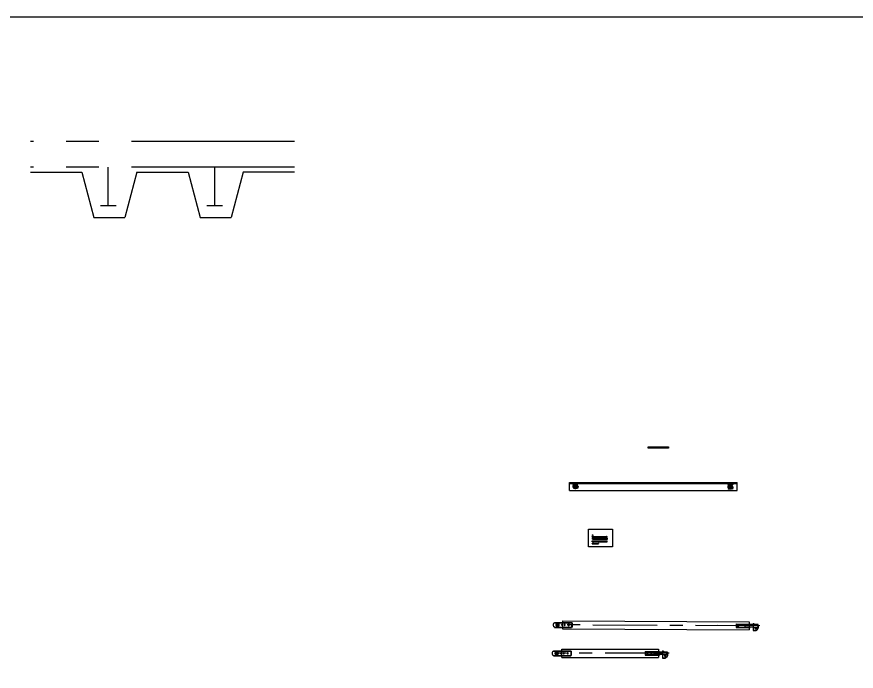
# Model space of a CAD drawing. Header units: millimetres. Extents: x -336714 to 313259, y -164504 to 205815.
# Drawn here: x -50246 to -8757, y 89117 to 121489 of the extents above; entities that cross this region are included whole.
import ezdxf

# ---------------------------------------------------------------- set-up
doc = ezdxf.new("R2010")
doc.units = ezdxf.units.MM
doc.header["$LTSCALE"] = 10
doc.header["$PDMODE"] = 35
doc.header["$PDSIZE"] = 5
for name, pattern in [('CENTER', [50.8, 31.75, -6.35, 6.35, -6.35]), ('HIDDEN', [9.525, 6.35, -3.175]), ('PHANTOM', [63.5, 31.75, -6.35, 6.35, -6.35, 6.35, -6.35])]:
    doc.linetypes.add(name, pattern=pattern)
for name, color, linetype in [('_P18_製品寸法', 9, 'Continuous'), ('_別途', 6, 'PHANTOM'), ('_吊下地', 40, 'Continuous'), ('_基準', 1, 'CENTER'), ('_製品', 4, 'Continuous'), ('_躯体', 8, 'Continuous'), ('POINT', 1, 'Continuous')]:
    doc.layers.add(name, color=color, linetype=linetype)

# ---------------------------------------------------------------- blocks, each defined once
blk = doc.blocks.new('*U214')
blk.add_line((0, 88), (0, 88))
blk.add_line((0, 88), (0, 88))
at = {"layer": '_別途'}
for p, q in [((0, 148), (-514, 148)), ((0, 98), (-514, 98)), ((-514, 88), (-414, 88)), ((-414, 88), (-390.5, 0)), ((-414, 88), (-390.5, 0)), ((-362.5, 23), (-362.5, 98)), ((-362.5, 23), (-362.5, 98)), ((-307, 88), (-330.5, 0)), ((-307, 88), (-330.5, 0)), ((-307, 88), (-207, 88)), ((-207, 88), (-183.5, 0)), ((-155.5, 23), (-155.5, 98)), ((-100, 88), (-123.5, 0)), ((0, 88), (-100, 88)), ((-377.5, 23), (-347.5, 23)), ((-377.5, 23), (-347.5, 23)), ((-170.5, 23), (-140.5, 23)), ((-390.5, 0), (-330.5, 0)), ((-183.5, 0), (-123.5, 0)), ((-390.5, 0), (-330.5, 0))]:
    blk.add_line(p, q, dxfattribs=at)
blk = doc.blocks.new('FVBASE29')
at = {"color": 0, "linetype": 'ByBlock'}
for p, q in [((-65, 8.6), (5, 8.6)), ((-65, -8.7), (-65, 8.6)), ((-65, 6.3), (5, 6.3)), ((-60, 6.3), (-60, 8.6)), ((19.8, 6.3), (-20, 6.3)), ((-20, 6.3), (-20, -6.4)), ((0, 6.3), (0, 8.6)), ((0, -8.7), (0, 8.6)), ((5, 6.3), (5, 8.6)), ((19.8, 24.3), (28.6, 24.3)), ((19.8, -12), (19.8, 24.3)), ((19.8, 22), (34.8, 22)), ((22.1, -12), (44.8, 2)), ((28.6, 24.3), (34.8, 24.3)), ((34.8, 22), (34.8, 24.3)), ((44.8, 2), (44.8, 12)), ((-65, -6.4), (5, -6.4)), ((-65, -8.7), (5, -8.7)), ((-60, -8.7), (-60, -6.4)), ((19.8, -6.4), (-20, -6.4)), ((0, -8.7), (0, -6.4)), ((5, -8.7), (5, -6.4)), ((19.8, -12), (22.1, -12))]:
    blk.add_line(p, q, dxfattribs=at)
at = {"color": 0}
blk.add_line((0, -20), (0, 20), dxfattribs=at)
at = {"color": 6, "linetype": 'HIDDEN'}
for p, q in [((19.8, 6.3), (45, 6.3)), ((45, 6.3), (45, -6.4)), ((45, -6.4), (19.8, -6.4))]:
    blk.add_line(p, q, dxfattribs=at)
at = {"color": 0, "linetype": 'ByBlock'}
for centre in [(-55, 0), (-35, 0)]:
    blk.add_circle(centre, 3.5, dxfattribs=at)
at = {"color": 6, "linetype": 'HIDDEN'}
blk.add_circle((34.8, 12.1), 4, dxfattribs=at)
at = {"color": 0, "linetype": 'ByBlock'}
for centre, radius, start, end in [((-57.8, 0.7), 1.74, 299.9987, 30.0013), ((-55, 0), 2.05, 120, 128.062), ((-55, 0), 2.05, 111.938, 120), ((-54.3, 2.8), 1.74, 209.9987, 300.0013), ((-52.2, -0.7), 1.74, 119.9987, 210.0013), ((-55, 0), 2.05, 30, 38.062), ((-55, 0), 2.05, 21.938, 30), ((-37.8, 0.7), 1.74, 299.9987, 30.0013), ((-35, 0), 2.05, 120, 128.062), ((-35, 0), 2.05, 111.938, 120), ((-34.3, 2.8), 1.74, 209.9987, 300.0013), ((-32.2, -0.7), 1.74, 119.9987, 210.0013), ((-35, 0), 2.05, 30, 38.062), ((-35, 0), 2.05, 21.938, 30), ((34.8, 12), 10, 0, 90), ((-55, 0), 2.05, 201.938, 210), ((-55, 0), 2.05, 210, 218.062), ((-55.7, -2.8), 1.74, 29.9987, 120.0013), ((-55, 0), 2.05, 291.938, 300), ((-55, 0), 2.05, 300, 308.062), ((-35, 0), 2.05, 201.938, 210), ((-35, 0), 2.05, 210, 218.062), ((-35.7, -2.8), 1.74, 29.9987, 120.0013), ((-35, 0), 2.05, 291.938, 300), ((-35, 0), 2.05, 300, 308.062)]:
    blk.add_arc(centre, radius, start, end, dxfattribs=at)
blk = doc.blocks.new('FVBASE30')
blk.add_line((25, 20), (25, -20))
at = {"layer": '_吊下地'}
for p, q in [((-3.5, 0.5), (-2, 0.5)), ((-3.5, -0.5), (-3.5, 0.5)), ((-3.5, 0.5), (-2, 0.5)), ((-3.5, -0.5), (-3.5, 0.5)), ((-0.5, 3.5), (0.5, 3.5)), ((-0.5, 2), (-0.5, 3.5)), ((-0.5, 3.5), (0.5, 3.5)), ((-0.5, 2), (-0.5, 3.5)), ((0.5, 3.5), (0.5, 2)), ((0.5, 3.5), (0.5, 2)), ((2, 0.5), (3.5, 0.5)), ((2, 0.5), (3.5, 0.5)), ((3.5, 0.5), (3.5, -0.5)), ((3.5, 0.5), (3.5, -0.5)), ((-2, -0.5), (-3.5, -0.5)), ((-2, -0.5), (-3.5, -0.5)), ((-0.5, -3.5), (-0.5, -2)), ((-0.5, -3.5), (-0.5, -2)), ((0.5, -3.5), (-0.5, -3.5)), ((0.5, -3.5), (-0.5, -3.5)), ((0.5, -2), (0.5, -3.5)), ((0.5, -2), (0.5, -3.5)), ((3.5, -0.5), (2, -0.5)), ((3.5, -0.5), (2, -0.5))]:
    blk.add_line(p, q, dxfattribs=at)
blk.add_circle((0, 0), 4.5, dxfattribs=at)
blk.add_circle((0, 0), 4.5, dxfattribs=at)
for centre, start, end in [((-2, 2), 270, 0), ((-2, 2), 270, 0), ((2, 2), 180, 270), ((2, 2), 180, 270), ((-2, -2), 0, 90), ((-2, -2), 0, 90), ((2, -2), 90, 180), ((2, -2), 90, 180)]:
    blk.add_arc(centre, 1.5, start, end, dxfattribs=at)
at = {"layer": '_製品', "color": 0, "linetype": 'ByBlock'}
for p, q in [((-20, 5.5), (-20, -5.5)), ((-15, 12.5), (-15, 10.5)), ((-15, 12.5), (70, 12.5)), ((-15, 10.5), (72, 10.5)), ((23, -3.8), (23, 3.8)), ((70, 12.5), (70, 10.5)), ((70, -10.5), (70, 10.5)), ((70, 5), (72, 5)), ((72, -10.5), (72, 10.5)), ((-15, -10.5), (72, -10.5)), ((-15, -10.5), (-15, -12.5)), ((-15, -12.5), (70, -12.5)), ((70, -5), (72, -5)), ((70, -12.5), (70, -10.5))]:
    blk.add_line(p, q, dxfattribs=at)
at = {"layer": '_製品', "color": 6, "linetype": 'HIDDEN'}
for centre, radius in [((0, 0), 8.5), ((0, 0), 6), ((35, 0), 2.5), ((55, 0), 2.5)]:
    blk.add_circle(centre, radius, dxfattribs=at)
at = {"layer": '_製品', "color": 0, "linetype": 'ByBlock'}
for centre, radius, start, end in [((-15, 5.5), 5, 90, 180), ((23.8, 0), 3.84, 102.6804, 257.3196), ((-15, -5.5), 5, 180, 270)]:
    blk.add_arc(centre, radius, start, end, dxfattribs=at)
blk.add_point((0, 0), dxfattribs=at)
at = {"layer": 'POINT', "color": 1}
blk.add_point((0, 0), dxfattribs=at)
blk.add_point((0, 0), dxfattribs=at)
blk = doc.blocks.new('*U295')
at = {"layer": '_吊下地'}
for p, q in [((25, 20), (502.6, 20)), ((25, -20), (502.6, -20))]:
    blk.add_line(p, q, dxfattribs=at)
at = {"layer": '_基準'}
blk.add_line((556.5, 0), (0, 0), dxfattribs=at)
at = {"layer": '_吊下地', "xscale": -1, "rotation": 180}
for name, p in [('FVBASE30', (0, 0)), ('FVBASE29', (502.6, 0))]:
    blk.add_blockref(name, p, dxfattribs=at)
blk = doc.blocks.new('ビスM5X08横')
at = {"layer": '_吊下地'}
for p, q in [((-3.5, 0.5), (-2, 0.5)), ((-3.5, -0.5), (-3.5, 0.5)), ((-0.5, 3.5), (0.5, 3.5)), ((-0.5, 2), (-0.5, 3.5)), ((0.5, 3.5), (0.5, 2)), ((2, 0.5), (3.5, 0.5)), ((3.5, 0.5), (3.5, -0.5)), ((-2, -0.5), (-3.5, -0.5)), ((-0.5, -3.5), (-0.5, -2)), ((0.5, -3.5), (-0.5, -3.5)), ((0.5, -2), (0.5, -3.5)), ((3.5, -0.5), (2, -0.5))]:
    blk.add_line(p, q, dxfattribs=at)
blk.add_circle((0, 0), 4.5, dxfattribs=at)
for centre, start, end in [((-2, 2), 270, 0), ((2, 2), 180, 270), ((-2, -2), 0, 90), ((2, -2), 90, 180)]:
    blk.add_arc(centre, 1.5, start, end, dxfattribs=at)
at = {"layer": 'POINT', "color": 1}
blk.add_point((0, 0), dxfattribs=at)
blk = doc.blocks.new('Fブレース2')
at = {"layer": '_製品', "color": 0, "linetype": 'ByBlock'}
for p, q in [((-20, 5.5), (-20, -5.5)), ((-15, 12.5), (-15, 10.5)), ((-15, 12.5), (70, 12.5)), ((-15, 10.5), (72, 10.5)), ((23, -3.75), (23, 3.75)), ((70, 12.5), (70, 10.5)), ((70, -10.5), (70, 10.5)), ((72, -10.5), (72, 10.5)), ((-15, -10.5), (72, -10.5)), ((-15, -10.5), (-15, -12.5)), ((-15, -12.5), (70, -12.5)), ((70, -12.5), (70, -10.5))]:
    blk.add_line(p, q, dxfattribs=at)
at = {"layer": '_製品', "color": 0, "linetype": 'ByBlock', "ltscale": 0.5}
for p, q in [((70, 5), (72, 5)), ((70, -5), (72, -5))]:
    blk.add_line(p, q, dxfattribs=at)
at = {"layer": '_製品', "color": 6, "linetype": 'HIDDEN'}
for centre, radius in [((0, 0), 8.5), ((0, 0), 6), ((35, 0), 2.5), ((55, 0), 2.5)]:
    blk.add_circle(centre, radius, dxfattribs=at)
at = {"layer": '_製品', "color": 0, "linetype": 'ByBlock'}
for centre, radius, start, end in [((-15, 5.5), 5, 90, 180), ((23.84, 0), 3.84, 102.68038, 257.31962), ((-15, -5.5), 5, 180, 270)]:
    blk.add_arc(centre, radius, start, end, dxfattribs=at)
blk.add_point((0, 0), dxfattribs=at)
blk = doc.blocks.new('*U298')
at = {"color": 0, "linetype": 'HIDDEN'}
for p, q in [((-990.9, 6.3), (-990.9, -6.3)), ((-965.9, 6.3), (-990.9, 6.3)), ((-990.9, -6.3), (-965.9, -6.3))]:
    blk.add_line(p, q, dxfattribs=at)
at = {"color": 0}
for p, q in [((-990.7, 2), (-990.7, 11.9)), ((-968.2, -11.9), (-990.7, 2)), ((-980.8, 21.8), (-980.8, 24.1)), ((-974.6, 24.1), (-980.8, 24.1)), ((-965.9, 24.1), (-974.6, 24.1)), ((-965.9, -11.9), (-965.9, 24.1)), ((-965.9, 6.3), (-926.5, 6.3)), ((-881.9, 8.6), (-951.2, 8.6)), ((-951.2, 6.3), (-951.2, 8.6)), ((-881.9, 6.3), (-951.2, 6.3)), ((-946.3, -19.8), (-946.3, 19.8)), ((-946.3, 6.3), (-946.3, 8.6)), ((-946.3, -8.6), (-946.3, 8.6)), ((-886.8, 6.3), (-886.8, 8.6)), ((-881.9, -8.6), (-881.9, 8.6)), ((-24.8, -19.8), (-24.8, 19.8)), ((-965.9, -11.9), (-968.2, -11.9)), ((-965.9, -6.3), (-926.5, -6.3)), ((-951.2, -8.6), (-951.2, -6.3)), ((-881.9, -6.3), (-951.2, -6.3)), ((-881.9, -8.6), (-951.2, -8.6)), ((-946.3, -8.6), (-946.3, -6.3)), ((-886.8, -8.6), (-886.8, -6.3))]:
    blk.add_line(p, q, dxfattribs=at)
at = {"color": 0, "linetype": 'CENTER'}
blk.add_line((-999.7, 0), (-790.9, 0), dxfattribs=at)
at = {"color": 6, "linetype": 'HIDDEN'}
blk.add_circle((-980.8, 12), 3.96, dxfattribs=at)
at = {"color": 0}
blk.add_circle((-891.8, 0), 3.47, dxfattribs=at)
for centre, radius, start, end in [((-980.8, 11.9), 9.91, 90, 180), ((-891.8, 0), 2.03, 150, 158.062), ((-894.5, -0.7), 1.73, 329.9987, 60.0013), ((-891.8, 0), 2.03, 141.938, 150), ((-892.5, 2.7), 1.73, 239.9987, 330.0013), ((-889, 0.7), 1.73, 149.9987, 240.0013), ((-891.8, 0), 2.03, 231.938, 240), ((-891.8, 0), 2.03, 240, 248.062), ((-891.1, -2.7), 1.73, 59.9987, 150.0013), ((-891.8, 0), 2.03, 321.938, 330), ((-891.8, 0), 2.03, 330, 338.062)]:
    blk.add_arc(centre, radius, start, end, dxfattribs=at)
at = {"color": 1}
blk.add_point((-980.8, 12), dxfattribs=at)
at = {"layer": '_吊下地', "color": 0}
for p, q in [((-965.9, 21.8), (-980.8, 21.8)), ((-24.8, 19.8), (-946.3, 19.8)), ((-926.5, 6.3), (-926.5, -6.3)), ((-24.8, -19.8), (-946.3, -19.8))]:
    blk.add_line(p, q, dxfattribs=at)
at = {"layer": '_基準'}
blk.add_line((-999.7, 0), (0, 0), dxfattribs=at)
at = {"color": 0, "extrusion": (0, 0, -1), "xscale": 0.9909855327250091, "yscale": 0.9909855327250091, "zscale": -0.990985532725009, "rotation": 119.9999999999869}
blk.add_blockref('ビスM5X08横', (54.5, 0), dxfattribs=at)
at = {"layer": '_吊下地', "color": 0, "extrusion": (0, 0, -1), "xscale": 0.990985532725009, "yscale": 0.990985532725009, "zscale": -0.990985532725009}
blk.add_blockref('Fブレース2', (0, 0), dxfattribs=at)
blk = doc.blocks.new('*U161')
at = {"layer": '_吊下地'}
for p, q in [((-29.5, 18.6), (797.8, 18.6)), ((-29.5, -21.4), (-29.5, 18.6)), ((-29.5, 13.6), (797.8, 13.6)), ((-4.6, 10), (-10.9, 1)), ((-10.9, 1), (-6.3, -9)), ((6.3, 9), (-4.6, 10)), ((6.3, 9), (10.9, -0.9)), ((760.9, 7.2), (754.6, -1.8)), ((771.8, 6.2), (760.9, 7.2)), ((771.8, 6.2), (776.4, -3.7)), ((797.8, -21.4), (797.8, 18.6)), ((-29.5, -21.4), (797.8, -21.4)), ((4.7, -9.9), (-6.3, -9)), ((10.9, -0.9), (4.7, -9.9)), ((754.6, -1.8), (759.2, -11.8)), ((770.1, -12.7), (759.2, -11.8)), ((776.4, -3.7), (770.1, -12.7))]:
    blk.add_line(p, q, dxfattribs=at)
at = {"layer": '_吊下地', "color": 6, "linetype": 'HIDDEN'}
for centre in [(0, 0), (765.5, -2.8)]:
    blk.add_circle(centre, 12, dxfattribs=at)
at = {"layer": '_吊下地'}
for centre, radius in [((0, 0), 9.5), ((0, 0), 6), ((765.5, -2.8), 9.5), ((765.5, -2.8), 6)]:
    blk.add_circle(centre, radius, dxfattribs=at)
at = {"layer": '_吊下地', "ltscale": 2}
for centre in [(0, 0), (765.5, -2.8)]:
    blk.add_circle(centre, 7, dxfattribs=at)
at = {"layer": '_基準'}
for p, q in [((13, -10.9), (-13, 10.9)), ((10.9, 13), (-10.9, -13)), ((778.5, -13.7), (752.5, 8.2)), ((776.4, 10.3), (754.6, -15.8))]:
    blk.add_line(p, q, dxfattribs=at)
blk = doc.blocks.new('FVBASE31')
at = {"layer": '_吊下地'}
for p, q in [((-5, 10), (-11, 1)), ((-11, 1), (-6, -9)), ((6, 9), (-5, 10)), ((6, 9), (11, -1)), ((29, -21), (29, 19)), ((5, -10), (-6, -9)), ((11, -1), (5, -10))]:
    blk.add_line(p, q, dxfattribs=at)
at = {"layer": '_吊下地', "color": 6, "linetype": 'HIDDEN'}
blk.add_circle((0, 0), 12, dxfattribs=at)
at = {"layer": '_吊下地'}
for radius in [9.5, 7, 6]:
    blk.add_circle((0, 0), radius, dxfattribs=at)
at = {"layer": '_基準'}
for p, q in [((13, -11), (-13, 11)), ((11, 13), (-11, -13))]:
    blk.add_line(p, q, dxfattribs=at)
blk = doc.blocks.new('FVBASE32')
at = {"layer": '_吊下地'}
for p, q in [((-29, -21), (-29, 19)), ((-5, 10), (-11, 1)), ((-11, 1), (-6, -9)), ((6, 9), (-5, 10)), ((6, 9), (11, -1)), ((5, -10), (-6, -9)), ((11, -1), (5, -10))]:
    blk.add_line(p, q, dxfattribs=at)
at = {"layer": '_吊下地', "color": 6, "linetype": 'HIDDEN'}
blk.add_circle((0, 0), 12, dxfattribs=at)
at = {"layer": '_吊下地'}
for radius in [9.5, 7, 6]:
    blk.add_circle((0, 0), radius, dxfattribs=at)
at = {"layer": '_基準'}
for p, q in [((13, -11), (-13, 11)), ((11, 13), (-11, -13))]:
    blk.add_line(p, q, dxfattribs=at)
blk = doc.blocks.new('PARTITION_SUPPORTING_SAGROD_L')
at = {"layer": '_吊下地'}
for p, q in [((-29, 19), (712, 19)), ((-29, 14), (712, 14)), ((-29, -21), (712, -21))]:
    blk.add_line(p, q, dxfattribs=at)
for name, p in [('FVBASE32', (0, 0)), ('FVBASE31', (683, 0))]:
    blk.add_blockref(name, p)
blk = doc.blocks.new('P18_POINT_FOR_SAG_ROD')
at = {"layer": '_吊下地'}
for p, q in [((-5, 10), (-11, 1)), ((-11, 1), (-6, -9)), ((6, 9), (-5, 10)), ((6, 9), (11, -1)), ((5, -10), (-6, -9)), ((11, -1), (5, -10))]:
    blk.add_line(p, q, dxfattribs=at)
at = {"layer": '_吊下地', "color": 6, "linetype": 'HIDDEN'}
blk.add_circle((0, 0), 12, dxfattribs=at)
at = {"layer": '_吊下地'}
for radius in [9.5, 6]:
    blk.add_circle((0, 0), radius, dxfattribs=at)
at = {"layer": '_吊下地', "ltscale": 2}
blk.add_circle((0, 0), 7, dxfattribs=at)
at = {"layer": '_基準'}
for p, q in [((13, -11), (-13, 11)), ((11, 13), (-11, -13))]:
    blk.add_line(p, q, dxfattribs=at)
blk = doc.blocks.new('P18_HORIZONTAL_SUPPORT_SAG_ROD')
at = {"layer": '_吊下地'}
for p, q in [((-29, -21), (-29, 19)), ((-29, 19), (712, 19)), ((-29, 14), (712, 14)), ((-5, 10), (-11, 1)), ((-11, 1), (-6, -9)), ((6, 9), (-5, 10)), ((6, 9), (11, -1)), ((678, 10), (672, 1)), ((672, 1), (676, -9)), ((689, 9), (678, 10)), ((689, 9), (694, -1)), ((712, -21), (712, 19)), ((-29, -21), (712, -21)), ((5, -10), (-6, -9)), ((11, -1), (5, -10)), ((687, -10), (676, -9)), ((694, -1), (687, -10))]:
    blk.add_line(p, q, dxfattribs=at)
at = {"layer": '_吊下地', "color": 6, "linetype": 'HIDDEN'}
for centre in [(0, 0), (683, 0)]:
    blk.add_circle(centre, 12, dxfattribs=at)
at = {"layer": '_吊下地'}
for centre, radius in [((0, 0), 9.5), ((0, 0), 6), ((683, 0), 9.5), ((683, 0), 6)]:
    blk.add_circle(centre, radius, dxfattribs=at)
at = {"layer": '_吊下地', "ltscale": 2}
for centre in [(0, 0), (683, 0)]:
    blk.add_circle(centre, 7, dxfattribs=at)
at = {"layer": '_基準'}
for p, q in [((13, -11), (-13, 11)), ((11, 13), (-11, -13)), ((696, -11), (670, 11)), ((694, 13), (672, -13))]:
    blk.add_line(p, q, dxfattribs=at)
blk = doc.blocks.new('*U264')
for p, q in [((0, 0), (0, 6)), ((0, 4), (1000, 4))]:
    blk.add_line(p, q)
blk.add_lwpolyline([(0, 65), (1000, 65), (1000, 0), (0, 0)], close=True)

msp = doc.modelspace()

# ---------------------------------------------------------------- linework, layer by layer
msp.add_lwpolyline([(-21991, 96141), (-20801, 96141), (-20801, 95277), (-21991, 95277)], close=True)
at = {"layer": '_P18_製品寸法'}
msp.add_lwpolyline([(76366, -41063), (-336714, -41063), (-336714, 121489), (76366, 121489)], close=True, dxfattribs=at)

# ---------------------------------------------------------------- block references
for name, p, xscale, yscale, zscale in [('*U214', (-36515, 111563), 25.4, 25.4, 25.4), ('*U161', (-22627, 98266), 10, 10, 10), ('*U161', (-21803, 95428), 0.3937007874015748, 0.3937007874015748, 0.3937007874015748), ('PARTITION_SUPPORTING_SAGROD_L', (-21776, 95490), 0.03937007874015748, 0.03937007874015748, 0.03937007874015748)]:
    msp.add_blockref(name, p, dxfattribs=dict(xscale=xscale, yscale=yscale, zscale=zscale))
for name, p in [('P18_POINT_FOR_SAG_ROD', (-21787, 95844)), ('P18_HORIZONTAL_SUPPORT_SAG_ROD', (-21773, 95542)), ('PARTITION_SUPPORTING_SAGROD_L', (-21771, 95765)), ('P18_HORIZONTAL_SUPPORT_SAG_ROD', (-21767, 95672))]:
    msp.add_blockref(name, p)
at = {"xscale": 10, "yscale": 10}
msp.add_blockref('*U295', (-23562, 90004), dxfattribs=at)
at = {"layer": '_吊下地', "xscale": 10, "yscale": 10, "zscale": 10, "rotation": 179.7423744160611}
msp.add_blockref('*U298', (-23515, 91409), dxfattribs=at)
at = {"layer": '_躯体', "color": 0}
msp.add_blockref('*U264', (-19032, 100158), dxfattribs=at)

doc.saveas('drawing.dxf')
